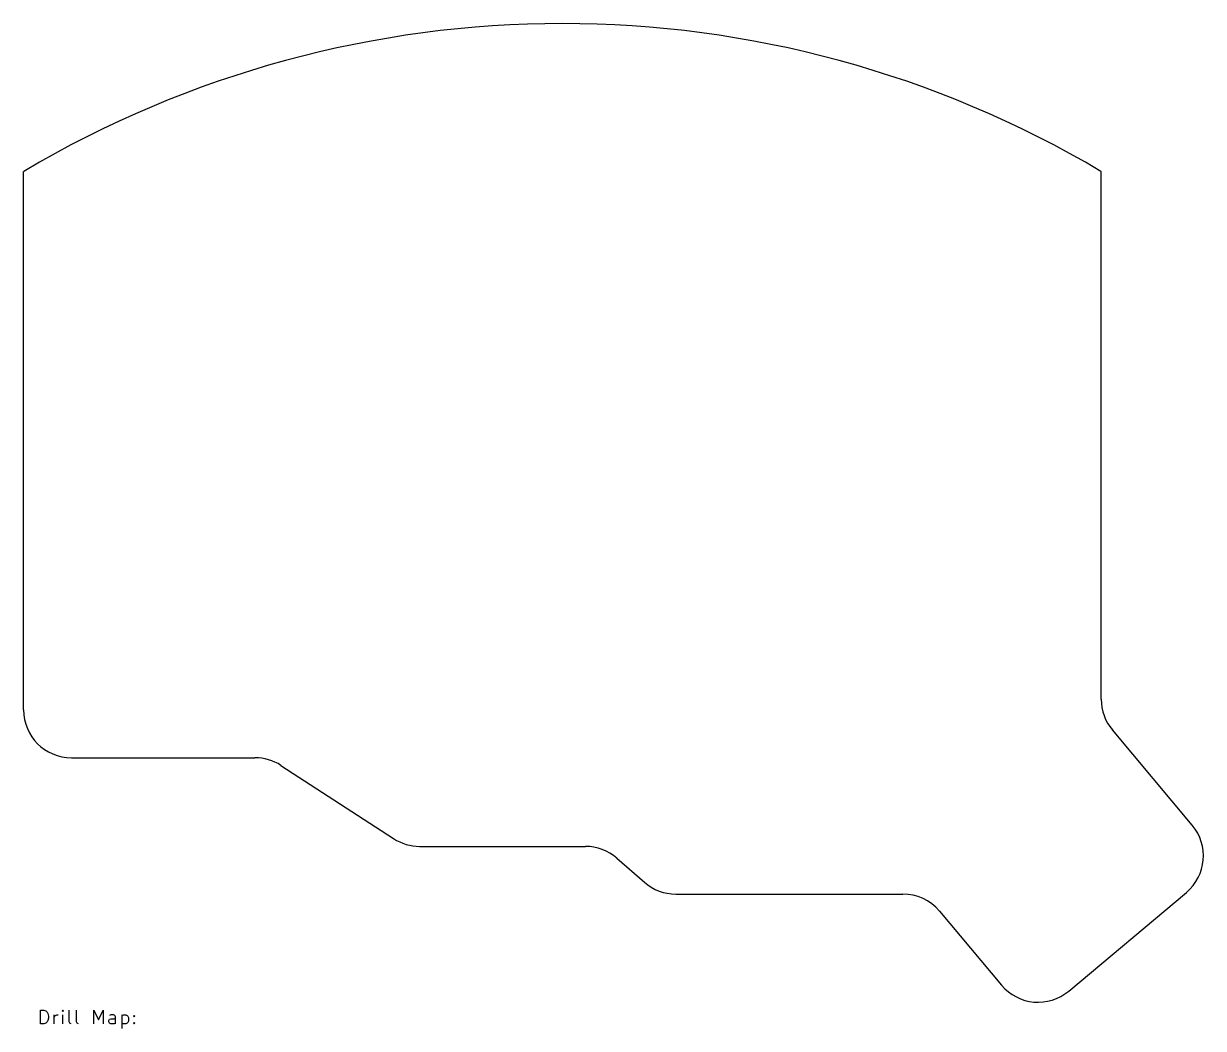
# Model space of a CAD drawing. Extents: x -0.67 to 6.14, y -2.23 to 3.57.
import ezdxf

# ---------------------------------------------------------------- set-up
doc = ezdxf.new("R2010")
doc.units = 0
doc.header["$MEASUREMENT"] = 0
doc.layers.add('BLACK', color=7, linetype='CONTINUOUS')

msp = doc.modelspace()

# ---------------------------------------------------------------- linework, layer by layer
at = {"layer": 'BLACK', "linetype": 'CONTINUOUS'}
for p, q in [((-0.6683, 2.7165), (-0.6693, 2.7165)), ((-0.6693, -0.3937), (-0.6693, 2.7165)), ((5.5512, 2.7165), (5.5502, 2.7165)), ((5.5512, -0.332), (5.5512, 2.7165)), ((6.0769, -1.0589), (5.6157, -0.5092)), ((-0.3937, -0.6693), (0.6663, -0.6693)), ((0.8165, -0.7138), (1.4669, -1.1366)), ((1.6171, -1.1811), (2.5736, -1.1811)), ((2.7551, -1.2493), (2.9142, -1.3885)), ((3.0957, -1.4567), (4.4063, -1.4567)), ((5.3644, -2.0166), (6.043, -1.4472)), ((4.6174, -1.5551), (4.9761, -1.9826)), ((-0.5708, -2.2062), (-0.5708, -2.1275)), ((-0.5708, -2.1275), (-0.5521, -2.1275)), ((-0.5521, -2.1275), (-0.5408, -2.1312)), ((-0.5408, -2.1312), (-0.5333, -2.1387)), ((-0.5333, -2.1387), (-0.5296, -2.1462)), ((-0.5296, -2.1462), (-0.5258, -2.1612)), ((-0.5258, -2.1725), (-0.5296, -2.1875)), ((-0.5258, -2.1612), (-0.5258, -2.1725)), ((-0.4921, -2.2062), (-0.4921, -2.1537)), ((-0.4921, -2.1687), (-0.4883, -2.1612)), ((-0.4883, -2.1612), (-0.4846, -2.1575)), ((-0.4846, -2.1575), (-0.4771, -2.1537)), ((-0.4771, -2.1537), (-0.4696, -2.1537)), ((-0.4433, -2.1275), (-0.4471, -2.1312)), ((-0.4471, -2.1312), (-0.4433, -2.135)), ((-0.4396, -2.1312), (-0.4433, -2.1275)), ((-0.4433, -2.1275), (-0.4433, -2.135)), ((-0.4433, -2.135), (-0.4396, -2.1312)), ((-0.4433, -2.2062), (-0.4433, -2.1537)), ((-0.4058, -2.195), (-0.4058, -2.1275)), ((-0.3646, -2.195), (-0.3646, -2.1275)), ((-0.2634, -2.2062), (-0.2634, -2.1275)), ((-0.2634, -2.1275), (-0.2371, -2.1837)), ((-0.2371, -2.1837), (-0.2109, -2.1275)), ((-0.2109, -2.1275), (-0.2109, -2.2062)), ((-0.1659, -2.1537), (-0.1734, -2.1575)), ((-0.1734, -2.18), (-0.1659, -2.1762)), ((-0.1509, -2.1537), (-0.1659, -2.1537)), ((-0.1659, -2.1762), (-0.1471, -2.1762)), ((-0.1434, -2.1575), (-0.1509, -2.1537)), ((-0.1471, -2.1762), (-0.1396, -2.1725)), ((-0.1396, -2.165), (-0.1434, -2.1575)), ((-0.1396, -2.2062), (-0.1396, -2.165)), ((-0.1021, -2.1537), (-0.1021, -2.2325)), ((-0.1021, -2.1575), (-0.0946, -2.1537)), ((-0.0946, -2.1537), (-0.0796, -2.1537)), ((-0.0796, -2.1537), (-0.0721, -2.1575)), ((-0.0721, -2.1575), (-0.0684, -2.1612)), ((-0.0684, -2.1612), (-0.0646, -2.1687)), ((-0.0646, -2.1687), (-0.0646, -2.1912)), ((-0.0346, -2.1612), (-0.0309, -2.1575)), ((-0.0309, -2.165), (-0.0346, -2.1612)), ((-0.0309, -2.1575), (-0.0271, -2.1612)), ((-0.0309, -2.1575), (-0.0309, -2.165)), ((-0.0271, -2.1612), (-0.0309, -2.165)), ((-0.5521, -2.2062), (-0.5708, -2.2062)), ((-0.5408, -2.2025), (-0.5521, -2.2062)), ((-0.5333, -2.195), (-0.5408, -2.2025)), ((-0.5296, -2.1875), (-0.5333, -2.195)), ((-0.4021, -2.2025), (-0.4058, -2.195)), ((-0.3946, -2.2062), (-0.4021, -2.2025)), ((-0.3608, -2.2025), (-0.3646, -2.195)), ((-0.3533, -2.2062), (-0.3608, -2.2025)), ((-0.1771, -2.1875), (-0.1734, -2.18)), ((-0.1771, -2.195), (-0.1771, -2.1875)), ((-0.1734, -2.2025), (-0.1771, -2.195)), ((-0.1659, -2.2062), (-0.1734, -2.2025)), ((-0.1471, -2.2062), (-0.1659, -2.2062)), ((-0.1396, -2.2025), (-0.1471, -2.2062)), ((-0.0946, -2.2062), (-0.1021, -2.2025)), ((-0.0796, -2.2062), (-0.0946, -2.2062)), ((-0.0721, -2.2025), (-0.0796, -2.2062)), ((-0.0684, -2.1987), (-0.0721, -2.2025)), ((-0.0646, -2.1912), (-0.0684, -2.1987)), ((-0.0346, -2.2025), (-0.0309, -2.1987)), ((-0.0309, -2.2062), (-0.0346, -2.2025)), ((-0.0309, -2.1987), (-0.0271, -2.2025)), ((-0.0309, -2.1987), (-0.0309, -2.2062)), ((-0.0271, -2.2025), (-0.0309, -2.2062))]:
    msp.add_line(p, q, dxfattribs=at)
at = {"layer": 'BLACK'}
for centre, radius, start, end in [((2.4409, -2.5197), 6.0898, 59.2986, 120.701), ((5.8268, -0.332), 0.2756, -180, -140), ((-0.3937, -0.3937), 0.2756, -180, -90), ((0.6663, -0.9449), 0.2756, 56.9761, 90), ((5.8658, -1.2361), 0.2756, -50, 40), ((1.6171, -0.9055), 0.2756, -123.024, -90), ((2.5736, -1.4567), 0.2756, 48.8141, 90), ((3.0957, -1.1811), 0.2756, -131.186, -90), ((4.4063, -1.7323), 0.2756, 40, 90), ((5.1872, -1.8054), 0.2756, -140, -50)]:
    msp.add_arc(centre, radius, start, end, dxfattribs=at)

doc.saveas('drawing.dxf')
